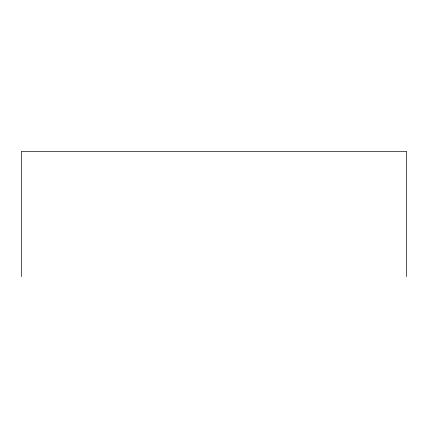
<?xml version="1.0" encoding="UTF-8"?>
<svg xmlns="http://www.w3.org/2000/svg" width="428" height="428" viewBox="0 0 428 428"><rect width="100%" height="100%" fill="white"/><g stroke="black" fill="none" stroke-linecap="round" stroke-linejoin="round"><path stroke-width="0.64" d="M406.6 276.616L406.6 151.384L21.4 151.384L21.4 276.616"/></g></svg>
